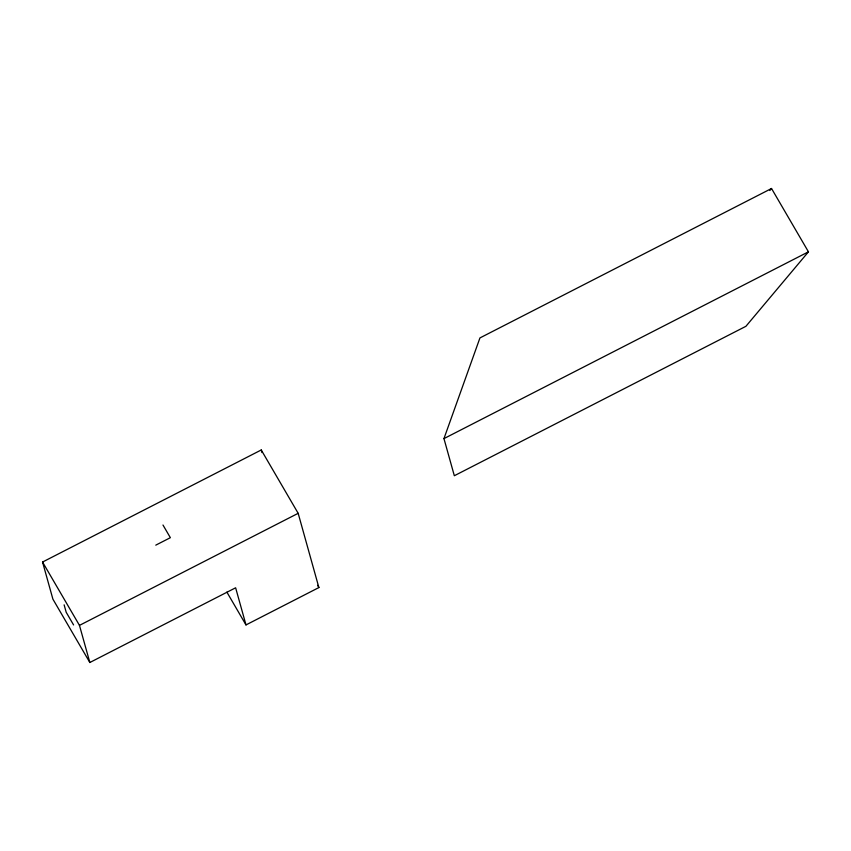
<?xml version="1.0" encoding="UTF-8"?>
<svg xmlns="http://www.w3.org/2000/svg" width="851" height="851" viewBox="0 0 851 851"><rect width="100%" height="100%" fill="white"/><g stroke="black" fill="none" stroke-linecap="round" stroke-linejoin="round"><path stroke-width="1.28" d="M443.956 438.605L479.943 337.921L771.527 188.496L808.45 251.832L745.912 326.305L454.328 475.73L443.956 438.605L808.45 251.832M769.836 190.507L771.527 188.496M245.992 624.921L235.631 587.796L89.834 662.503L52.911 599.168L42.55 562.043L261.246 449.977L298.169 513.313L318.891 587.562L245.992 624.921L226.877 592.115M155.776 545.151L170.36 537.683L162.977 525.014M89.834 662.503L79.473 625.379L298.169 513.313M317.572 585.297L318.891 587.562M42.55 562.043L79.473 625.379M73.58 624.942L66.197 612.273L64.123 604.848M261.246 449.977L261.959 452.541"/></g></svg>
